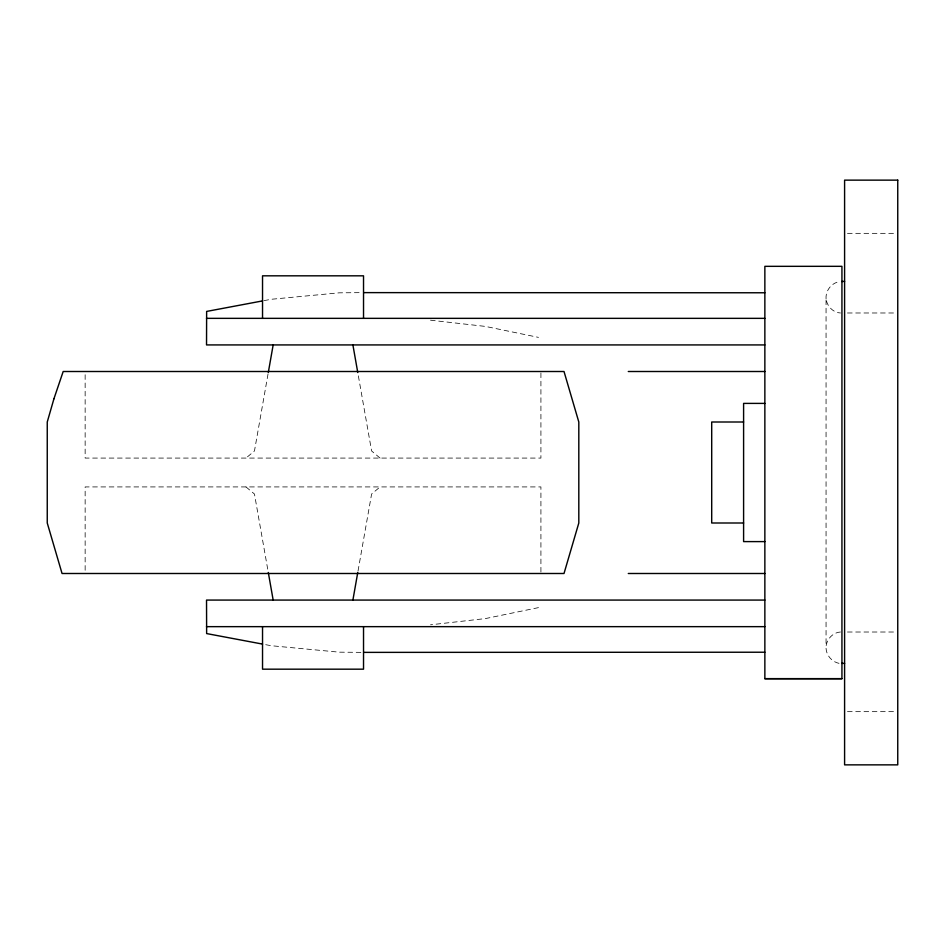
<?xml version="1.0" encoding="UTF-8"?>
<svg xmlns="http://www.w3.org/2000/svg" width="945" height="945" viewBox="0 0 945 945"><rect width="100%" height="100%" fill="white"/><g stroke="black" fill="none" stroke-linecap="round" stroke-linejoin="round"><path stroke-width="0.71" stroke-dasharray="4.72 3.54" d="M826.06 298.809C825.457 290.8 831.151 283.323 839.006 281.693M268.037 373.972L254.465 450.966L245.995 458.077M358.025 571.028L371.598 494.034L380.067 486.923M538.473 607.623L485.411 618.585L430.518 624.81M263.962 300.64L271.12 299.293L339.196 292.832L360.895 292.643M840.495 632.004C832.982 632.465 826.958 638.891 826.06 646.226L826.06 298.774C826.934 306.109 832.958 312.594 840.495 312.996M847.464 233.344L896.309 233.344M847.464 312.984L896.309 312.984M847.464 632.016L896.309 632.016M847.464 711.656L896.309 711.656M360.895 652.357L339.196 652.168L271.12 645.707L263.962 644.36M430.518 320.19L485.411 326.415L538.473 337.377M839.006 663.343C831.175 661.665 825.446 654.212 826.06 646.191M380.067 458.077L371.598 450.966L358.025 373.972M245.995 486.923L254.465 494.034L268.037 571.028M540.918 372.968L540.918 458.077L85.144 458.077L85.144 371.503M540.918 572.032L540.918 486.923L85.144 486.923L85.144 572.032"/><path stroke-width="1.42" d="M262.533 644.088L206.636 633.575L206.53 600.075L764.859 600.075M764.859 344.925L206.53 344.925L206.636 311.425L262.533 300.912M268.297 372.531L273.164 344.925M352.898 600.075L357.765 572.469M841.794 281.504L844.594 281.362M363.79 292.619L764.859 292.773M764.859 652.227L363.79 652.381M206.482 318.347L764.859 318.347M628.283 371.503L764.859 371.503M764.859 403.397L743.597 403.397L743.597 541.603L764.859 541.603M743.597 422.002L711.703 422.002L711.703 522.998L743.597 522.998M628.283 573.497L764.859 573.497M206.482 626.653L764.859 626.653M764.859 678.664L841.936 678.675L841.936 266.325L764.859 266.336L764.859 678.687L841.936 678.675M841.794 663.366L844.594 663.39M352.898 344.925L357.765 372.531M268.297 572.469L273.164 600.075M363.53 318.347L363.53 275.822L262.533 275.822L262.533 318.347M363.53 626.653L363.53 669.178L262.533 669.178L262.533 626.653M53.936 398.778L47.25 422.002L47.25 522.998L62.051 573.497L564.011 573.497L578.812 522.998L578.812 422.002L564.011 371.503L63.185 371.503L53.936 398.778M897.75 180.141L844.594 180.141L844.594 764.859L897.75 764.859L897.75 180.141"/></g></svg>
